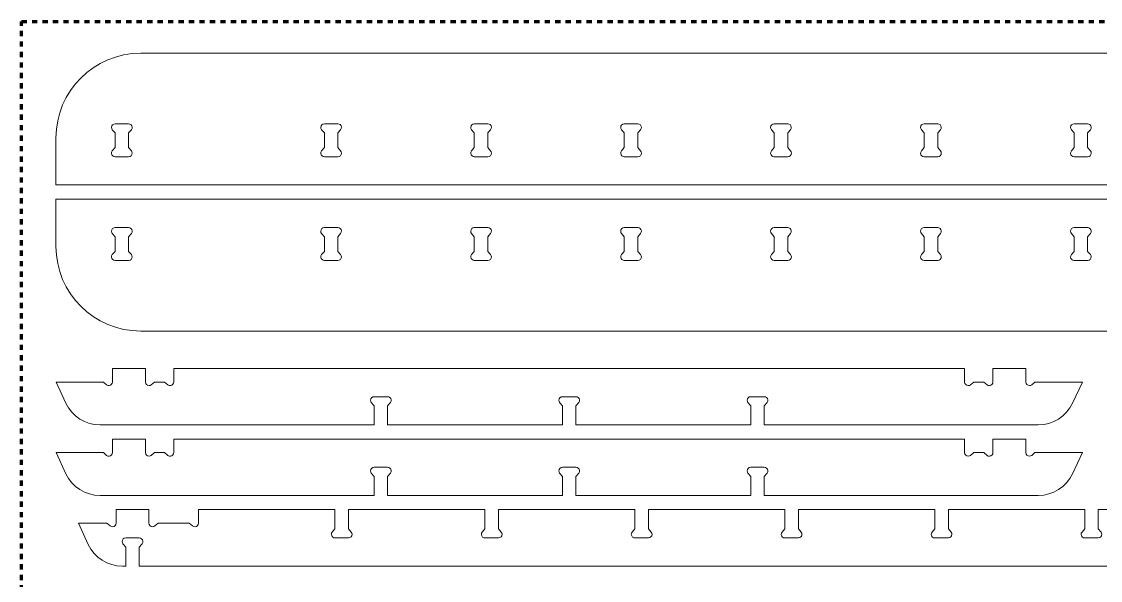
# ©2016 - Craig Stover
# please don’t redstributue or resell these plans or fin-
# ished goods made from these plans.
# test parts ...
# Model space of a CAD drawing. Header units: inches. Extents: x 0 to 96, y -60 to 51.
# Drawn here: x 0 to 57.3, y -29.7 to 0 of the extents above; entities that cross this region are included whole.
import ezdxf

# ---------------------------------------------------------------- set-up
doc = ezdxf.new("R2010")
doc.units = ezdxf.units.IN
doc.header["$MEASUREMENT"] = 0
doc.linetypes.add('AI-Linetype-1', pattern=[0.555556, 0.277778, -0.277778])
doc.layers.add('formatting', color=7, linetype='Continuous')
doc.layers.add('full-72', color=7, linetype='Continuous')

# ---------------------------------------------------------------- blocks, each defined once
blk = doc.blocks.new('block 4')
at = {"layer": 'full-72', "color": 7, "lineweight": 15, "true_color": 0xffffff}
blk.add_open_spline([(51.578, -18.428), (51.578, -18.428), (53.328, -18.428), (53.328, -18.428), (53.328, -18.428), (53.328, -19.148), (53.328, -19.148), (53.328, -19.253), (53.413, -19.338), (53.518, -19.338), (53.562, -19.338), (53.606, -19.322), (53.64, -19.293), (53.64, -19.293), (53.813, -19.148), (53.813, -19.148), (53.813, -19.148), (56.328, -19.148), (56.328, -19.148), (56.328, -19.148), (55.803, -20.273), (55.803, -20.273), (55.475, -20.978), (54.768, -21.428), (53.99, -21.428), (53.99, -21.428), (39.438, -21.428), (39.438, -21.428), (39.438, -21.428), (39.438, -20.414), (39.438, -20.414), (39.438, -20.414), (39.583, -20.24), (39.583, -20.24), (39.651, -20.16), (39.64, -20.04), (39.56, -19.972), (39.526, -19.944), (39.482, -19.928), (39.438, -19.928), (39.438, -19.928), (38.718, -19.928), (38.718, -19.928), (38.613, -19.928), (38.528, -20.013), (38.528, -20.118), (38.528, -20.163), (38.543, -20.206), (38.572, -20.24), (38.572, -20.24), (38.718, -20.414), (38.718, -20.414), (38.718, -20.414), (38.718, -21.428), (38.718, -21.428), (38.718, -21.428), (29.438, -21.428), (29.438, -21.428), (29.438, -21.428), (29.438, -20.414), (29.438, -20.414), (29.438, -20.414), (29.583, -20.24), (29.583, -20.24), (29.651, -20.16), (29.64, -20.04), (29.56, -19.972), (29.526, -19.944), (29.482, -19.928), (29.438, -19.928), (29.438, -19.928), (28.718, -19.928), (28.718, -19.928), (28.613, -19.928), (28.528, -20.013), (28.528, -20.118), (28.528, -20.163), (28.543, -20.206), (28.572, -20.24), (28.572, -20.24), (28.718, -20.414), (28.718, -20.414), (28.718, -20.414), (28.718, -21.428), (28.718, -21.428), (28.718, -21.428), (19.438, -21.428), (19.438, -21.428), (19.438, -21.428), (19.438, -20.414), (19.438, -20.414), (19.438, -20.414), (19.583, -20.24), (19.583, -20.24), (19.651, -20.16), (19.64, -20.04), (19.56, -19.972), (19.526, -19.944), (19.482, -19.928), (19.438, -19.928), (19.438, -19.928), (18.718, -19.928), (18.718, -19.928), (18.613, -19.928), (18.528, -20.013), (18.528, -20.118), (18.528, -20.163), (18.543, -20.206), (18.572, -20.24), (18.572, -20.24), (18.718, -20.414), (18.718, -20.414), (18.718, -20.414), (18.718, -21.428), (18.718, -21.428), (18.718, -21.428), (4.165, -21.428), (4.165, -21.428), (3.388, -21.428), (2.681, -20.978), (2.352, -20.273), (2.352, -20.273), (1.828, -19.148), (1.828, -19.148), (1.828, -19.148), (4.342, -19.148), (4.342, -19.148), (4.342, -19.148), (4.516, -19.293), (4.516, -19.293), (4.596, -19.361), (4.716, -19.35), (4.783, -19.27), (4.812, -19.236), (4.828, -19.193), (4.828, -19.148), (4.828, -19.148), (4.828, -18.428), (4.828, -18.428), (4.828, -18.428), (6.578, -18.428), (6.578, -18.428), (6.578, -18.428), (6.578, -19.148), (6.578, -19.148), (6.578, -19.253), (6.663, -19.338), (6.768, -19.338), (6.812, -19.338), (6.856, -19.322), (6.89, -19.293), (6.89, -19.293), (7.063, -19.148), (7.063, -19.148), (7.063, -19.148), (7.592, -19.148), (7.592, -19.148), (7.592, -19.148), (7.766, -19.293), (7.766, -19.293), (7.846, -19.361), (7.966, -19.35), (8.033, -19.27), (8.062, -19.236), (8.078, -19.193), (8.078, -19.148), (8.078, -19.148), (8.078, -18.428), (8.078, -18.428), (8.078, -18.428), (50.078, -18.428), (50.078, -18.428), (50.078, -18.428), (50.078, -19.148), (50.078, -19.148), (50.078, -19.253), (50.163, -19.338), (50.268, -19.338), (50.312, -19.338), (50.356, -19.322), (50.39, -19.293), (50.39, -19.293), (50.563, -19.148), (50.563, -19.148), (50.563, -19.148), (51.092, -19.148), (51.092, -19.148), (51.092, -19.148), (51.266, -19.293), (51.266, -19.293), (51.346, -19.361), (51.466, -19.35), (51.533, -19.27), (51.562, -19.236), (51.578, -19.193), (51.578, -19.148), (51.578, -19.148), (51.578, -18.428), (51.578, -18.428)], degree=3, knots=[0, 0, 0, 0, 1, 1, 1, 2, 2, 2, 3, 3, 3, 4, 4, 4, 5, 5, 5, 6, 6, 6, 7, 7, 7, 8, 8, 8, 9, 9, 9, 10, 10, 10, 11, 11, 11, 12, 12, 12, 13, 13, 13, 14, 14, 14, 15, 15, 15, 16, 16, 16, 17, 17, 17, 18, 18, 18, 19, 19, 19, 20, 20, 20, 21, 21, 21, 22, 22, 22, 23, 23, 23, 24, 24, 24, 25, 25, 25, 26, 26, 26, 27, 27, 27, 28, 28, 28, 29, 29, 29, 30, 30, 30, 31, 31, 31, 32, 32, 32, 33, 33, 33, 34, 34, 34, 35, 35, 35, 36, 36, 36, 37, 37, 37, 38, 38, 38, 39, 39, 39, 40, 40, 40, 41, 41, 41, 42, 42, 42, 43, 43, 43, 44, 44, 44, 45, 45, 45, 46, 46, 46, 47, 47, 47, 48, 48, 48, 49, 49, 49, 50, 50, 50, 51, 51, 51, 52, 52, 52, 53, 53, 53, 54, 54, 54, 55, 55, 55, 56, 56, 56, 57, 57, 57, 58, 58, 58, 59, 59, 59, 60, 60, 60, 61, 61, 61, 62, 62, 62, 63, 63, 63, 64, 64, 64, 65, 65, 65, 66, 66, 66, 66], dxfattribs=at)
blk = doc.blocks.new('block 5')
at = {"layer": 'full-72', "color": 7, "lineweight": 15, "true_color": 0xffffff}
blk.add_open_spline([(51.578, -22.179), (51.578, -22.179), (53.328, -22.179), (53.328, -22.179), (53.328, -22.179), (53.328, -22.899), (53.328, -22.899), (53.328, -23.004), (53.413, -23.089), (53.518, -23.089), (53.562, -23.089), (53.606, -23.073), (53.64, -23.044), (53.64, -23.044), (53.813, -22.899), (53.813, -22.899), (53.813, -22.899), (56.328, -22.899), (56.328, -22.899), (56.328, -22.899), (55.803, -24.024), (55.803, -24.024), (55.475, -24.729), (54.768, -25.179), (53.99, -25.179), (53.99, -25.179), (39.438, -25.179), (39.438, -25.179), (39.438, -25.179), (39.438, -24.165), (39.438, -24.165), (39.438, -24.165), (39.583, -23.991), (39.583, -23.991), (39.651, -23.911), (39.64, -23.791), (39.56, -23.723), (39.526, -23.695), (39.482, -23.679), (39.438, -23.679), (39.438, -23.679), (38.718, -23.679), (38.718, -23.679), (38.613, -23.679), (38.528, -23.764), (38.528, -23.869), (38.528, -23.914), (38.543, -23.957), (38.572, -23.991), (38.572, -23.991), (38.718, -24.165), (38.718, -24.165), (38.718, -24.165), (38.718, -25.179), (38.718, -25.179), (38.718, -25.179), (29.438, -25.179), (29.438, -25.179), (29.438, -25.179), (29.438, -24.165), (29.438, -24.165), (29.438, -24.165), (29.583, -23.991), (29.583, -23.991), (29.651, -23.911), (29.64, -23.791), (29.56, -23.723), (29.526, -23.695), (29.482, -23.679), (29.438, -23.679), (29.438, -23.679), (28.718, -23.679), (28.718, -23.679), (28.613, -23.679), (28.528, -23.764), (28.528, -23.869), (28.528, -23.914), (28.543, -23.957), (28.572, -23.991), (28.572, -23.991), (28.718, -24.165), (28.718, -24.165), (28.718, -24.165), (28.718, -25.179), (28.718, -25.179), (28.718, -25.179), (19.438, -25.179), (19.438, -25.179), (19.438, -25.179), (19.438, -24.165), (19.438, -24.165), (19.438, -24.165), (19.583, -23.991), (19.583, -23.991), (19.651, -23.911), (19.64, -23.791), (19.56, -23.723), (19.526, -23.695), (19.482, -23.679), (19.438, -23.679), (19.438, -23.679), (18.718, -23.679), (18.718, -23.679), (18.613, -23.679), (18.528, -23.764), (18.528, -23.869), (18.528, -23.914), (18.543, -23.957), (18.572, -23.991), (18.572, -23.991), (18.718, -24.165), (18.718, -24.165), (18.718, -24.165), (18.718, -25.179), (18.718, -25.179), (18.718, -25.179), (4.165, -25.179), (4.165, -25.179), (3.388, -25.179), (2.681, -24.729), (2.352, -24.024), (2.352, -24.024), (1.828, -22.899), (1.828, -22.899), (1.828, -22.899), (4.342, -22.899), (4.342, -22.899), (4.342, -22.899), (4.516, -23.044), (4.516, -23.044), (4.596, -23.112), (4.716, -23.101), (4.783, -23.021), (4.812, -22.987), (4.828, -22.944), (4.828, -22.899), (4.828, -22.899), (4.828, -22.179), (4.828, -22.179), (4.828, -22.179), (6.578, -22.179), (6.578, -22.179), (6.578, -22.179), (6.578, -22.899), (6.578, -22.899), (6.578, -23.004), (6.663, -23.089), (6.768, -23.089), (6.812, -23.089), (6.856, -23.073), (6.89, -23.044), (6.89, -23.044), (7.063, -22.899), (7.063, -22.899), (7.063, -22.899), (7.592, -22.899), (7.592, -22.899), (7.592, -22.899), (7.766, -23.044), (7.766, -23.044), (7.846, -23.112), (7.966, -23.101), (8.033, -23.021), (8.062, -22.987), (8.078, -22.944), (8.078, -22.899), (8.078, -22.899), (8.078, -22.179), (8.078, -22.179), (8.078, -22.179), (50.078, -22.179), (50.078, -22.179), (50.078, -22.179), (50.078, -22.899), (50.078, -22.899), (50.078, -23.004), (50.163, -23.089), (50.268, -23.089), (50.312, -23.089), (50.356, -23.073), (50.39, -23.044), (50.39, -23.044), (50.563, -22.899), (50.563, -22.899), (50.563, -22.899), (51.092, -22.899), (51.092, -22.899), (51.092, -22.899), (51.266, -23.044), (51.266, -23.044), (51.346, -23.112), (51.466, -23.101), (51.533, -23.021), (51.562, -22.987), (51.578, -22.944), (51.578, -22.899), (51.578, -22.899), (51.578, -22.179), (51.578, -22.179)], degree=3, knots=[0, 0, 0, 0, 1, 1, 1, 2, 2, 2, 3, 3, 3, 4, 4, 4, 5, 5, 5, 6, 6, 6, 7, 7, 7, 8, 8, 8, 9, 9, 9, 10, 10, 10, 11, 11, 11, 12, 12, 12, 13, 13, 13, 14, 14, 14, 15, 15, 15, 16, 16, 16, 17, 17, 17, 18, 18, 18, 19, 19, 19, 20, 20, 20, 21, 21, 21, 22, 22, 22, 23, 23, 23, 24, 24, 24, 25, 25, 25, 26, 26, 26, 27, 27, 27, 28, 28, 28, 29, 29, 29, 30, 30, 30, 31, 31, 31, 32, 32, 32, 33, 33, 33, 34, 34, 34, 35, 35, 35, 36, 36, 36, 37, 37, 37, 38, 38, 38, 39, 39, 39, 40, 40, 40, 41, 41, 41, 42, 42, 42, 43, 43, 43, 44, 44, 44, 45, 45, 45, 46, 46, 46, 47, 47, 47, 48, 48, 48, 49, 49, 49, 50, 50, 50, 51, 51, 51, 52, 52, 52, 53, 53, 53, 54, 54, 54, 55, 55, 55, 56, 56, 56, 57, 57, 57, 58, 58, 58, 59, 59, 59, 60, 60, 60, 61, 61, 61, 62, 62, 62, 63, 63, 63, 64, 64, 64, 65, 65, 65, 66, 66, 66, 66], dxfattribs=at)
blk = doc.blocks.new('block 11')
at = {"layer": 'full-72', "color": 7, "lineweight": 15, "true_color": 0xffffff}
blk.add_open_spline([(9.078, -26.795), (9.158, -26.863), (9.278, -26.852), (9.346, -26.772), (9.374, -26.738), (9.39, -26.695), (9.39, -26.65), (9.39, -26.65), (9.39, -25.93), (9.39, -25.93), (9.39, -25.93), (16.643, -25.93), (16.643, -25.93), (16.643, -25.93), (16.643, -26.944), (16.643, -26.944), (16.643, -26.944), (16.497, -27.118), (16.497, -27.118), (16.43, -27.198), (16.44, -27.318), (16.521, -27.385), (16.555, -27.414), (16.598, -27.43), (16.643, -27.43), (16.643, -27.43), (17.363, -27.43), (17.363, -27.43), (17.468, -27.43), (17.553, -27.345), (17.553, -27.24), (17.553, -27.195), (17.537, -27.152), (17.508, -27.118), (17.508, -27.118), (17.363, -26.944), (17.363, -26.944), (17.363, -26.944), (17.363, -25.93), (17.363, -25.93), (17.363, -25.93), (24.605, -25.93), (24.605, -25.93), (24.605, -25.93), (24.605, -26.944), (24.605, -26.944), (24.605, -26.944), (24.46, -27.118), (24.46, -27.118), (24.392, -27.198), (24.403, -27.318), (24.483, -27.385), (24.517, -27.414), (24.561, -27.43), (24.605, -27.43), (24.605, -27.43), (25.325, -27.43), (25.325, -27.43), (25.43, -27.43), (25.515, -27.345), (25.515, -27.24), (25.515, -27.195), (25.499, -27.152), (25.471, -27.118), (25.471, -27.118), (25.325, -26.944), (25.325, -26.944), (25.325, -26.944), (25.325, -25.93), (25.325, -25.93), (25.325, -25.93), (32.568, -25.93), (32.568, -25.93), (32.568, -25.93), (32.568, -26.944), (32.568, -26.944), (32.568, -26.944), (32.422, -27.118), (32.422, -27.118), (32.355, -27.198), (32.365, -27.318), (32.446, -27.385), (32.48, -27.414), (32.523, -27.43), (32.568, -27.43), (32.568, -27.43), (33.288, -27.43), (33.288, -27.43), (33.393, -27.43), (33.478, -27.345), (33.478, -27.24), (33.478, -27.195), (33.462, -27.152), (33.433, -27.118), (33.433, -27.118), (33.288, -26.944), (33.288, -26.944), (33.288, -26.944), (33.288, -25.93), (33.288, -25.93), (33.288, -25.93), (40.53, -25.93), (40.53, -25.93), (40.53, -25.93), (40.53, -26.944), (40.53, -26.944), (40.53, -26.944), (40.385, -27.118), (40.385, -27.118), (40.317, -27.198), (40.328, -27.318), (40.408, -27.385), (40.442, -27.414), (40.486, -27.43), (40.53, -27.43), (40.53, -27.43), (41.25, -27.43), (41.25, -27.43), (41.355, -27.43), (41.44, -27.345), (41.44, -27.24), (41.44, -27.195), (41.424, -27.152), (41.396, -27.118), (41.396, -27.118), (41.25, -26.944), (41.25, -26.944), (41.25, -26.944), (41.25, -25.93), (41.25, -25.93), (41.25, -25.93), (48.493, -25.93), (48.493, -25.93), (48.493, -25.93), (48.493, -26.944), (48.493, -26.944), (48.493, -26.944), (48.347, -27.118), (48.347, -27.118), (48.28, -27.198), (48.29, -27.318), (48.371, -27.385), (48.405, -27.414), (48.448, -27.43), (48.493, -27.43), (48.493, -27.43), (49.213, -27.43), (49.213, -27.43), (49.318, -27.43), (49.403, -27.345), (49.403, -27.24), (49.403, -27.195), (49.387, -27.152), (49.358, -27.118), (49.358, -27.118), (49.213, -26.944), (49.213, -26.944), (49.213, -26.944), (49.213, -25.93), (49.213, -25.93), (49.213, -25.93), (56.455, -25.93), (56.455, -25.93), (56.455, -25.93), (56.455, -26.944), (56.455, -26.944), (56.455, -26.944), (56.31, -27.118), (56.31, -27.118), (56.242, -27.198), (56.253, -27.318), (56.333, -27.385), (56.367, -27.414), (56.411, -27.43), (56.455, -27.43), (56.455, -27.43), (57.175, -27.43), (57.175, -27.43), (57.28, -27.43), (57.365, -27.345), (57.365, -27.24), (57.365, -27.195), (57.349, -27.152), (57.321, -27.118), (57.321, -27.118), (57.175, -26.944), (57.175, -26.944), (57.175, -26.944), (57.175, -25.93), (57.175, -25.93), (57.175, -25.93), (64.418, -25.93), (64.418, -25.93), (64.418, -25.93), (64.418, -26.944), (64.418, -26.944), (64.418, -26.944), (64.272, -27.118), (64.272, -27.118), (64.205, -27.198), (64.215, -27.318), (64.296, -27.385), (64.33, -27.414), (64.373, -27.43), (64.418, -27.43), (64.418, -27.43), (65.138, -27.43), (65.138, -27.43), (65.243, -27.43), (65.328, -27.345), (65.328, -27.24), (65.328, -27.195), (65.312, -27.152), (65.283, -27.118), (65.283, -27.118), (65.138, -26.944), (65.138, -26.944), (65.138, -26.944), (65.138, -25.93), (65.138, -25.93), (65.138, -25.93), (72.39, -25.93), (72.39, -25.93), (72.39, -25.93), (72.39, -26.65), (72.39, -26.65), (72.39, -26.755), (72.475, -26.84), (72.58, -26.84), (72.625, -26.84), (72.668, -26.824), (72.702, -26.795), (72.702, -26.795), (72.876, -26.65), (72.876, -26.65), (72.876, -26.65), (74.53, -26.65), (74.53, -26.65), (74.53, -26.65), (74.703, -26.795), (74.703, -26.795), (74.783, -26.863), (74.903, -26.852), (74.971, -26.772), (74.999, -26.738), (75.015, -26.695), (75.015, -26.65), (75.015, -26.65), (75.015, -25.93), (75.015, -25.93), (75.015, -25.93), (76.765, -25.93), (76.765, -25.93), (76.765, -25.93), (76.765, -26.65), (76.765, -26.65), (76.765, -26.755), (76.85, -26.84), (76.955, -26.84), (77, -26.84), (77.043, -26.824), (77.077, -26.795), (77.077, -26.795), (77.251, -26.65), (77.251, -26.65), (77.251, -26.65), (78.765, -26.65), (78.765, -26.65), (78.765, -26.65), (78.24, -27.775), (78.24, -27.775), (77.912, -28.48), (77.205, -28.93), (76.428, -28.93), (76.428, -28.93), (76.25, -28.93), (76.25, -28.93), (76.25, -28.93), (76.25, -27.916), (76.25, -27.916), (76.25, -27.916), (76.396, -27.742), (76.396, -27.742), (76.463, -27.662), (76.453, -27.542), (76.372, -27.474), (76.338, -27.446), (76.295, -27.43), (76.25, -27.43), (76.25, -27.43), (75.53, -27.43), (75.53, -27.43), (75.425, -27.43), (75.34, -27.515), (75.34, -27.62), (75.34, -27.665), (75.356, -27.708), (75.385, -27.742), (75.385, -27.742), (75.53, -27.916), (75.53, -27.916), (75.53, -27.916), (75.53, -28.93), (75.53, -28.93), (75.53, -28.93), (6.25, -28.93), (6.25, -28.93), (6.25, -28.93), (6.25, -27.916), (6.25, -27.916), (6.25, -27.916), (6.396, -27.742), (6.396, -27.742), (6.463, -27.662), (6.453, -27.542), (6.372, -27.474), (6.338, -27.446), (6.295, -27.43), (6.25, -27.43), (6.25, -27.43), (5.53, -27.43), (5.53, -27.43), (5.425, -27.43), (5.34, -27.515), (5.34, -27.62), (5.34, -27.665), (5.356, -27.708), (5.385, -27.742), (5.385, -27.742), (5.53, -27.916), (5.53, -27.916), (5.53, -27.916), (5.53, -28.93), (5.53, -28.93), (5.53, -28.93), (5.353, -28.93), (5.353, -28.93), (4.575, -28.93), (3.868, -28.48), (3.54, -27.775), (3.54, -27.775), (3.015, -26.65), (3.015, -26.65), (3.015, -26.65), (4.53, -26.65), (4.53, -26.65), (4.53, -26.65), (4.703, -26.795), (4.703, -26.795), (4.783, -26.863), (4.903, -26.852), (4.971, -26.772), (4.999, -26.738), (5.015, -26.695), (5.015, -26.65), (5.015, -26.65), (5.015, -25.93), (5.015, -25.93), (5.015, -25.93), (6.765, -25.93), (6.765, -25.93), (6.765, -25.93), (6.765, -26.65), (6.765, -26.65), (6.765, -26.755), (6.85, -26.84), (6.955, -26.84), (7, -26.84), (7.043, -26.824), (7.077, -26.795), (7.077, -26.795), (7.251, -26.65), (7.251, -26.65), (7.251, -26.65), (8.905, -26.65), (8.905, -26.65), (8.905, -26.65), (9.078, -26.795), (9.078, -26.795)], degree=3, knots=[0, 0, 0, 0, 1, 1, 1, 2, 2, 2, 3, 3, 3, 4, 4, 4, 5, 5, 5, 6, 6, 6, 7, 7, 7, 8, 8, 8, 9, 9, 9, 10, 10, 10, 11, 11, 11, 12, 12, 12, 13, 13, 13, 14, 14, 14, 15, 15, 15, 16, 16, 16, 17, 17, 17, 18, 18, 18, 19, 19, 19, 20, 20, 20, 21, 21, 21, 22, 22, 22, 23, 23, 23, 24, 24, 24, 25, 25, 25, 26, 26, 26, 27, 27, 27, 28, 28, 28, 29, 29, 29, 30, 30, 30, 31, 31, 31, 32, 32, 32, 33, 33, 33, 34, 34, 34, 35, 35, 35, 36, 36, 36, 37, 37, 37, 38, 38, 38, 39, 39, 39, 40, 40, 40, 41, 41, 41, 42, 42, 42, 43, 43, 43, 44, 44, 44, 45, 45, 45, 46, 46, 46, 47, 47, 47, 48, 48, 48, 49, 49, 49, 50, 50, 50, 51, 51, 51, 52, 52, 52, 53, 53, 53, 54, 54, 54, 55, 55, 55, 56, 56, 56, 57, 57, 57, 58, 58, 58, 59, 59, 59, 60, 60, 60, 61, 61, 61, 62, 62, 62, 63, 63, 63, 64, 64, 64, 65, 65, 65, 66, 66, 66, 67, 67, 67, 68, 68, 68, 69, 69, 69, 70, 70, 70, 71, 71, 71, 72, 72, 72, 73, 73, 73, 74, 74, 74, 75, 75, 75, 76, 76, 76, 77, 77, 77, 78, 78, 78, 79, 79, 79, 80, 80, 80, 81, 81, 81, 82, 82, 82, 83, 83, 83, 84, 84, 84, 85, 85, 85, 86, 86, 86, 87, 87, 87, 88, 88, 88, 89, 89, 89, 90, 90, 90, 91, 91, 91, 92, 92, 92, 93, 93, 93, 94, 94, 94, 95, 95, 95, 96, 96, 96, 97, 97, 97, 98, 98, 98, 99, 99, 99, 100, 100, 100, 101, 101, 101, 102, 102, 102, 103, 103, 103, 104, 104, 104, 105, 105, 105, 106, 106, 106, 107, 107, 107, 108, 108, 108, 109, 109, 109, 110, 110, 110, 111, 111, 111, 112, 112, 112, 113, 113, 113, 114, 114, 114, 115, 115, 115, 116, 116, 116, 117, 117, 117, 118, 118, 118, 119, 119, 119, 120, 120, 120, 121, 121, 121, 122, 122, 122, 123, 123, 123, 124, 124, 124, 125, 125, 125, 126, 126, 126, 126], dxfattribs=at)
blk = doc.blocks.new('block 15')
at = {"layer": 'full-72', "color": 7, "lineweight": 15, "true_color": 0xffffff}
blk.add_open_spline([(1.825, -9.443), (1.825, -9.443), (78.825, -9.443), (78.825, -9.443), (78.825, -9.443), (78.825, -11.943), (78.825, -11.943), (78.825, -14.428), (76.81, -16.443), (74.325, -16.443), (74.325, -16.443), (6.325, -16.443), (6.325, -16.443), (3.84, -16.443), (1.825, -14.428), (1.825, -11.943), (1.825, -11.943), (1.825, -9.443), (1.825, -9.443)], degree=3, knots=[0, 0, 0, 0, 1, 1, 1, 2, 2, 2, 3, 3, 3, 4, 4, 4, 5, 5, 5, 6, 6, 6, 6], dxfattribs=at)
blk = doc.blocks.new('block 17')
at = {"layer": 'full-72', "color": 7, "lineweight": 15, "true_color": 0xffffff}
blk.add_open_spline([(40.685, -11.428), (40.685, -11.428), (40.831, -11.255), (40.831, -11.255), (40.898, -11.174), (40.888, -11.055), (40.807, -10.987), (40.773, -10.958), (40.73, -10.943), (40.685, -10.943), (40.685, -10.943), (39.965, -10.943), (39.965, -10.943), (39.86, -10.943), (39.775, -11.028), (39.775, -11.133), (39.775, -11.177), (39.791, -11.221), (39.819, -11.255), (39.819, -11.255), (39.965, -11.428), (39.965, -11.428), (39.965, -11.428), (39.965, -12.207), (39.965, -12.207), (39.965, -12.207), (39.819, -12.381), (39.819, -12.381), (39.752, -12.461), (39.763, -12.581), (39.843, -12.648), (39.877, -12.677), (39.92, -12.693), (39.965, -12.693), (39.965, -12.693), (40.685, -12.693), (40.685, -12.693), (40.79, -12.693), (40.875, -12.608), (40.875, -12.503), (40.875, -12.458), (40.859, -12.415), (40.831, -12.381), (40.831, -12.381), (40.685, -12.207), (40.685, -12.207), (40.685, -12.207), (40.685, -11.428), (40.685, -11.428)], degree=3, knots=[0, 0, 0, 0, 1, 1, 1, 2, 2, 2, 3, 3, 3, 4, 4, 4, 5, 5, 5, 6, 6, 6, 7, 7, 7, 8, 8, 8, 9, 9, 9, 10, 10, 10, 11, 11, 11, 12, 12, 12, 13, 13, 13, 14, 14, 14, 15, 15, 15, 16, 16, 16, 16], dxfattribs=at)
blk = doc.blocks.new('block 18')
at = {"layer": 'full-72', "color": 7, "lineweight": 15, "true_color": 0xffffff}
blk.add_open_spline([(4.819, -11.255), (4.819, -11.255), (4.965, -11.428), (4.965, -11.428), (4.965, -11.428), (4.965, -12.207), (4.965, -12.207), (4.965, -12.207), (4.819, -12.381), (4.819, -12.381), (4.752, -12.461), (4.763, -12.581), (4.843, -12.648), (4.877, -12.677), (4.92, -12.693), (4.965, -12.693), (4.965, -12.693), (5.685, -12.693), (5.685, -12.693), (5.79, -12.693), (5.875, -12.608), (5.875, -12.503), (5.875, -12.458), (5.859, -12.415), (5.831, -12.381), (5.831, -12.381), (5.685, -12.207), (5.685, -12.207), (5.685, -12.207), (5.685, -11.428), (5.685, -11.428), (5.685, -11.428), (5.831, -11.255), (5.831, -11.255), (5.898, -11.174), (5.888, -11.055), (5.807, -10.987), (5.773, -10.958), (5.73, -10.943), (5.685, -10.943), (5.685, -10.943), (4.965, -10.943), (4.965, -10.943), (4.86, -10.943), (4.775, -11.028), (4.775, -11.133), (4.775, -11.177), (4.791, -11.221), (4.819, -11.255)], degree=3, knots=[0, 0, 0, 0, 1, 1, 1, 2, 2, 2, 3, 3, 3, 4, 4, 4, 5, 5, 5, 6, 6, 6, 7, 7, 7, 8, 8, 8, 9, 9, 9, 10, 10, 10, 11, 11, 11, 12, 12, 12, 13, 13, 13, 14, 14, 14, 15, 15, 15, 16, 16, 16, 16], dxfattribs=at)
blk = doc.blocks.new('block 19')
at = {"layer": 'full-72', "color": 7, "lineweight": 15, "true_color": 0xffffff}
blk.add_open_spline([(15.932, -11.255), (15.932, -11.255), (16.078, -11.428), (16.078, -11.428), (16.078, -11.428), (16.078, -12.207), (16.078, -12.207), (16.078, -12.207), (15.932, -12.381), (15.932, -12.381), (15.865, -12.461), (15.875, -12.581), (15.955, -12.648), (15.99, -12.677), (16.033, -12.693), (16.078, -12.693), (16.078, -12.693), (16.798, -12.693), (16.798, -12.693), (16.902, -12.693), (16.988, -12.608), (16.988, -12.503), (16.988, -12.458), (16.972, -12.415), (16.943, -12.381), (16.943, -12.381), (16.798, -12.207), (16.798, -12.207), (16.798, -12.207), (16.798, -11.428), (16.798, -11.428), (16.798, -11.428), (16.943, -11.255), (16.943, -11.255), (17.011, -11.174), (17, -11.055), (16.92, -10.987), (16.885, -10.958), (16.842, -10.943), (16.798, -10.943), (16.798, -10.943), (16.078, -10.943), (16.078, -10.943), (15.973, -10.943), (15.888, -11.028), (15.888, -11.133), (15.888, -11.177), (15.903, -11.221), (15.932, -11.255)], degree=3, knots=[0, 0, 0, 0, 1, 1, 1, 2, 2, 2, 3, 3, 3, 4, 4, 4, 5, 5, 5, 6, 6, 6, 7, 7, 7, 8, 8, 8, 9, 9, 9, 10, 10, 10, 11, 11, 11, 12, 12, 12, 13, 13, 13, 14, 14, 14, 15, 15, 15, 16, 16, 16, 16], dxfattribs=at)
blk = doc.blocks.new('block 20')
at = {"layer": 'full-72', "color": 7, "lineweight": 15, "true_color": 0xffffff}
blk.add_open_spline([(23.894, -11.255), (23.894, -11.255), (24.04, -11.428), (24.04, -11.428), (24.04, -11.428), (24.04, -12.207), (24.04, -12.207), (24.04, -12.207), (23.894, -12.381), (23.894, -12.381), (23.827, -12.461), (23.837, -12.581), (23.918, -12.648), (23.952, -12.677), (23.995, -12.693), (24.04, -12.693), (24.04, -12.693), (24.76, -12.693), (24.76, -12.693), (24.865, -12.693), (24.95, -12.608), (24.95, -12.503), (24.95, -12.458), (24.934, -12.415), (24.906, -12.381), (24.906, -12.381), (24.76, -12.207), (24.76, -12.207), (24.76, -12.207), (24.76, -11.428), (24.76, -11.428), (24.76, -11.428), (24.906, -11.255), (24.906, -11.255), (24.973, -11.174), (24.963, -11.055), (24.882, -10.987), (24.848, -10.958), (24.805, -10.943), (24.76, -10.943), (24.76, -10.943), (24.04, -10.943), (24.04, -10.943), (23.935, -10.943), (23.85, -11.028), (23.85, -11.133), (23.85, -11.177), (23.866, -11.221), (23.894, -11.255)], degree=3, knots=[0, 0, 0, 0, 1, 1, 1, 2, 2, 2, 3, 3, 3, 4, 4, 4, 5, 5, 5, 6, 6, 6, 7, 7, 7, 8, 8, 8, 9, 9, 9, 10, 10, 10, 11, 11, 11, 12, 12, 12, 13, 13, 13, 14, 14, 14, 15, 15, 15, 16, 16, 16, 16], dxfattribs=at)
blk = doc.blocks.new('block 21')
at = {"layer": 'full-72', "color": 7, "lineweight": 15, "true_color": 0xffffff}
blk.add_open_spline([(31.857, -11.255), (31.857, -11.255), (32.003, -11.428), (32.003, -11.428), (32.003, -11.428), (32.003, -12.207), (32.003, -12.207), (32.003, -12.207), (31.857, -12.381), (31.857, -12.381), (31.79, -12.461), (31.8, -12.581), (31.88, -12.648), (31.915, -12.677), (31.958, -12.693), (32.003, -12.693), (32.003, -12.693), (32.723, -12.693), (32.723, -12.693), (32.827, -12.693), (32.913, -12.608), (32.913, -12.503), (32.913, -12.458), (32.897, -12.415), (32.868, -12.381), (32.868, -12.381), (32.723, -12.207), (32.723, -12.207), (32.723, -12.207), (32.723, -11.428), (32.723, -11.428), (32.723, -11.428), (32.868, -11.255), (32.868, -11.255), (32.936, -11.174), (32.925, -11.055), (32.845, -10.987), (32.81, -10.958), (32.767, -10.943), (32.723, -10.943), (32.723, -10.943), (32.003, -10.943), (32.003, -10.943), (31.898, -10.943), (31.813, -11.028), (31.813, -11.133), (31.813, -11.177), (31.828, -11.221), (31.857, -11.255)], degree=3, knots=[0, 0, 0, 0, 1, 1, 1, 2, 2, 2, 3, 3, 3, 4, 4, 4, 5, 5, 5, 6, 6, 6, 7, 7, 7, 8, 8, 8, 9, 9, 9, 10, 10, 10, 11, 11, 11, 12, 12, 12, 13, 13, 13, 14, 14, 14, 15, 15, 15, 16, 16, 16, 16], dxfattribs=at)
blk = doc.blocks.new('block 35')
at = {"layer": 'full-72', "color": 7, "lineweight": 15, "true_color": 0xffffff}
blk.add_open_spline([(55.89, -12.207), (55.89, -12.207), (55.744, -12.381), (55.744, -12.381), (55.677, -12.461), (55.688, -12.581), (55.768, -12.648), (55.802, -12.677), (55.845, -12.693), (55.89, -12.693), (55.89, -12.693), (56.61, -12.693), (56.61, -12.693), (56.715, -12.693), (56.8, -12.608), (56.8, -12.503), (56.8, -12.458), (56.784, -12.415), (56.756, -12.381), (56.756, -12.381), (56.61, -12.207), (56.61, -12.207), (56.61, -12.207), (56.61, -11.428), (56.61, -11.428), (56.61, -11.428), (56.756, -11.255), (56.756, -11.255), (56.823, -11.174), (56.813, -11.055), (56.732, -10.987), (56.698, -10.958), (56.655, -10.943), (56.61, -10.943), (56.61, -10.943), (55.89, -10.943), (55.89, -10.943), (55.785, -10.943), (55.7, -11.028), (55.7, -11.133), (55.7, -11.177), (55.716, -11.221), (55.744, -11.255), (55.744, -11.255), (55.89, -11.428), (55.89, -11.428), (55.89, -11.428), (55.89, -12.207), (55.89, -12.207)], degree=3, knots=[0, 0, 0, 0, 1, 1, 1, 2, 2, 2, 3, 3, 3, 4, 4, 4, 5, 5, 5, 6, 6, 6, 7, 7, 7, 8, 8, 8, 9, 9, 9, 10, 10, 10, 11, 11, 11, 12, 12, 12, 13, 13, 13, 14, 14, 14, 15, 15, 15, 16, 16, 16, 16], dxfattribs=at)
blk = doc.blocks.new('block 36')
at = {"layer": 'full-72', "color": 7, "lineweight": 15, "true_color": 0xffffff}
blk.add_open_spline([(47.928, -12.207), (47.928, -12.207), (47.782, -12.381), (47.782, -12.381), (47.715, -12.461), (47.725, -12.581), (47.805, -12.648), (47.84, -12.677), (47.883, -12.693), (47.928, -12.693), (47.928, -12.693), (48.648, -12.693), (48.648, -12.693), (48.752, -12.693), (48.838, -12.608), (48.838, -12.503), (48.838, -12.458), (48.822, -12.415), (48.793, -12.381), (48.793, -12.381), (48.648, -12.207), (48.648, -12.207), (48.648, -12.207), (48.648, -11.428), (48.648, -11.428), (48.648, -11.428), (48.793, -11.255), (48.793, -11.255), (48.861, -11.174), (48.85, -11.055), (48.77, -10.987), (48.735, -10.958), (48.692, -10.943), (48.648, -10.943), (48.648, -10.943), (47.928, -10.943), (47.928, -10.943), (47.823, -10.943), (47.738, -11.028), (47.738, -11.133), (47.738, -11.177), (47.753, -11.221), (47.782, -11.255), (47.782, -11.255), (47.928, -11.428), (47.928, -11.428), (47.928, -11.428), (47.928, -12.207), (47.928, -12.207)], degree=3, knots=[0, 0, 0, 0, 1, 1, 1, 2, 2, 2, 3, 3, 3, 4, 4, 4, 5, 5, 5, 6, 6, 6, 7, 7, 7, 8, 8, 8, 9, 9, 9, 10, 10, 10, 11, 11, 11, 12, 12, 12, 13, 13, 13, 14, 14, 14, 15, 15, 15, 16, 16, 16, 16], dxfattribs=at)
blk = doc.blocks.new('block 16')
at = {"layer": 'full-72'}
for name in ['block 18', 'block 19', 'block 20', 'block 21', 'block 17', 'block 36', 'block 35']:
    blk.add_blockref(name, (0, 0), dxfattribs=at)
blk = doc.blocks.new('block 14')
at = {"layer": 'full-72'}
for name in ['block 15', 'block 16']:
    blk.add_blockref(name, (0, 0), dxfattribs=at)
blk = doc.blocks.new('block 38')
at = {"layer": 'full-72', "color": 7, "lineweight": 15, "true_color": 0xffffff}
blk.add_open_spline([(78.825, -8.681), (78.825, -8.681), (1.825, -8.681), (1.825, -8.681), (1.825, -8.681), (1.825, -6.181), (1.825, -6.181), (1.825, -3.695), (3.84, -1.681), (6.325, -1.681), (6.325, -1.681), (74.325, -1.681), (74.325, -1.681), (76.81, -1.681), (78.825, -3.695), (78.825, -6.181), (78.825, -6.181), (78.825, -8.681), (78.825, -8.681)], degree=3, knots=[0, 0, 0, 0, 1, 1, 1, 2, 2, 2, 3, 3, 3, 4, 4, 4, 5, 5, 5, 6, 6, 6, 6], dxfattribs=at)
blk = doc.blocks.new('block 40')
at = {"layer": 'full-72', "color": 7, "lineweight": 15, "true_color": 0xffffff}
blk.add_open_spline([(39.965, -6.695), (39.965, -6.695), (39.819, -6.868), (39.819, -6.868), (39.752, -6.949), (39.763, -7.069), (39.843, -7.136), (39.877, -7.165), (39.92, -7.181), (39.965, -7.181), (39.965, -7.181), (40.685, -7.181), (40.685, -7.181), (40.79, -7.181), (40.875, -7.095), (40.875, -6.991), (40.875, -6.946), (40.859, -6.903), (40.831, -6.868), (40.831, -6.868), (40.685, -6.695), (40.685, -6.695), (40.685, -6.695), (40.685, -5.916), (40.685, -5.916), (40.685, -5.916), (40.831, -5.743), (40.831, -5.743), (40.898, -5.662), (40.888, -5.542), (40.807, -5.475), (40.773, -5.446), (40.73, -5.431), (40.685, -5.431), (40.685, -5.431), (39.965, -5.431), (39.965, -5.431), (39.86, -5.431), (39.775, -5.516), (39.775, -5.621), (39.775, -5.665), (39.791, -5.708), (39.819, -5.743), (39.819, -5.743), (39.965, -5.916), (39.965, -5.916), (39.965, -5.916), (39.965, -6.695), (39.965, -6.695)], degree=3, knots=[0, 0, 0, 0, 1, 1, 1, 2, 2, 2, 3, 3, 3, 4, 4, 4, 5, 5, 5, 6, 6, 6, 7, 7, 7, 8, 8, 8, 9, 9, 9, 10, 10, 10, 11, 11, 11, 12, 12, 12, 13, 13, 13, 14, 14, 14, 15, 15, 15, 16, 16, 16, 16], dxfattribs=at)
blk = doc.blocks.new('block 43')
at = {"layer": 'full-72', "color": 7, "lineweight": 15, "true_color": 0xffffff}
blk.add_open_spline([(56.756, -6.868), (56.756, -6.868), (56.61, -6.695), (56.61, -6.695), (56.61, -6.695), (56.61, -5.916), (56.61, -5.916), (56.61, -5.916), (56.756, -5.743), (56.756, -5.743), (56.823, -5.662), (56.813, -5.542), (56.732, -5.475), (56.698, -5.446), (56.655, -5.431), (56.61, -5.431), (56.61, -5.431), (55.89, -5.431), (55.89, -5.431), (55.785, -5.431), (55.7, -5.516), (55.7, -5.621), (55.7, -5.665), (55.716, -5.708), (55.744, -5.743), (55.744, -5.743), (55.89, -5.916), (55.89, -5.916), (55.89, -5.916), (55.89, -6.695), (55.89, -6.695), (55.89, -6.695), (55.744, -6.868), (55.744, -6.868), (55.677, -6.949), (55.688, -7.069), (55.768, -7.136), (55.802, -7.165), (55.845, -7.181), (55.89, -7.181), (55.89, -7.181), (56.61, -7.181), (56.61, -7.181), (56.715, -7.181), (56.8, -7.095), (56.8, -6.991), (56.8, -6.946), (56.784, -6.903), (56.756, -6.868)], degree=3, knots=[0, 0, 0, 0, 1, 1, 1, 2, 2, 2, 3, 3, 3, 4, 4, 4, 5, 5, 5, 6, 6, 6, 7, 7, 7, 8, 8, 8, 9, 9, 9, 10, 10, 10, 11, 11, 11, 12, 12, 12, 13, 13, 13, 14, 14, 14, 15, 15, 15, 16, 16, 16, 16], dxfattribs=at)
blk = doc.blocks.new('block 44')
at = {"layer": 'full-72', "color": 7, "lineweight": 15, "true_color": 0xffffff}
blk.add_open_spline([(48.793, -6.868), (48.793, -6.868), (48.648, -6.695), (48.648, -6.695), (48.648, -6.695), (48.648, -5.916), (48.648, -5.916), (48.648, -5.916), (48.793, -5.743), (48.793, -5.743), (48.861, -5.662), (48.85, -5.542), (48.77, -5.475), (48.735, -5.446), (48.692, -5.431), (48.648, -5.431), (48.648, -5.431), (47.928, -5.431), (47.928, -5.431), (47.823, -5.431), (47.738, -5.516), (47.738, -5.621), (47.738, -5.665), (47.753, -5.708), (47.782, -5.743), (47.782, -5.743), (47.928, -5.916), (47.928, -5.916), (47.928, -5.916), (47.928, -6.695), (47.928, -6.695), (47.928, -6.695), (47.782, -6.868), (47.782, -6.868), (47.715, -6.949), (47.725, -7.069), (47.805, -7.136), (47.84, -7.165), (47.883, -7.181), (47.928, -7.181), (47.928, -7.181), (48.648, -7.181), (48.648, -7.181), (48.752, -7.181), (48.838, -7.095), (48.838, -6.991), (48.838, -6.946), (48.822, -6.903), (48.793, -6.868)], degree=3, knots=[0, 0, 0, 0, 1, 1, 1, 2, 2, 2, 3, 3, 3, 4, 4, 4, 5, 5, 5, 6, 6, 6, 7, 7, 7, 8, 8, 8, 9, 9, 9, 10, 10, 10, 11, 11, 11, 12, 12, 12, 13, 13, 13, 14, 14, 14, 15, 15, 15, 16, 16, 16, 16], dxfattribs=at)
blk = doc.blocks.new('block 45')
at = {"layer": 'full-72', "color": 7, "lineweight": 15, "true_color": 0xffffff}
blk.add_open_spline([(5.685, -7.181), (5.79, -7.181), (5.875, -7.095), (5.875, -6.991), (5.875, -6.946), (5.859, -6.903), (5.831, -6.868)], degree=3, knots=[0, 0, 0, 0, 1, 1, 1, 2, 2, 2, 2], dxfattribs=at)
blk = doc.blocks.new('block 46')
at = {"layer": 'full-72', "color": 7, "lineweight": 15, "true_color": 0xffffff}
blk.add_lwpolyline([(5.685, -7.181), (4.965, -7.181)], dxfattribs=at)
blk = doc.blocks.new('block 47')
at = {"layer": 'full-72', "color": 7, "lineweight": 15, "true_color": 0xffffff}
blk.add_open_spline([(4.819, -6.868), (4.752, -6.949), (4.763, -7.069), (4.843, -7.136), (4.877, -7.165), (4.92, -7.181), (4.965, -7.181)], degree=3, knots=[0, 0, 0, 0, 1, 1, 1, 2, 2, 2, 2], dxfattribs=at)
blk = doc.blocks.new('block 48')
at = {"layer": 'full-72', "color": 7, "lineweight": 15, "true_color": 0xffffff}
blk.add_lwpolyline([(4.819, -6.868), (4.965, -6.695)], dxfattribs=at)
blk = doc.blocks.new('block 49')
at = {"layer": 'full-72', "color": 7, "lineweight": 15, "true_color": 0xffffff}
blk.add_lwpolyline([(4.965, -6.695), (4.965, -5.916)], dxfattribs=at)
blk = doc.blocks.new('block 50')
at = {"layer": 'full-72', "color": 7, "lineweight": 15, "true_color": 0xffffff}
blk.add_lwpolyline([(4.965, -5.916), (4.819, -5.743)], dxfattribs=at)
blk = doc.blocks.new('block 51')
at = {"layer": 'full-72', "color": 7, "lineweight": 15, "true_color": 0xffffff}
blk.add_open_spline([(4.965, -5.431), (4.86, -5.431), (4.775, -5.516), (4.775, -5.621), (4.775, -5.665), (4.791, -5.708), (4.819, -5.743)], degree=3, knots=[0, 0, 0, 0, 1, 1, 1, 2, 2, 2, 2], dxfattribs=at)
blk = doc.blocks.new('block 52')
at = {"layer": 'full-72', "color": 7, "lineweight": 15, "true_color": 0xffffff}
blk.add_lwpolyline([(4.965, -5.431), (5.685, -5.431)], dxfattribs=at)
blk = doc.blocks.new('block 53')
at = {"layer": 'full-72', "color": 7, "lineweight": 15, "true_color": 0xffffff}
blk.add_open_spline([(5.831, -5.743), (5.898, -5.662), (5.888, -5.542), (5.807, -5.475), (5.773, -5.446), (5.73, -5.431), (5.685, -5.431)], degree=3, knots=[0, 0, 0, 0, 1, 1, 1, 2, 2, 2, 2], dxfattribs=at)
blk = doc.blocks.new('block 54')
at = {"layer": 'full-72', "color": 7, "lineweight": 15, "true_color": 0xffffff}
blk.add_lwpolyline([(5.831, -5.743), (5.685, -5.916)], dxfattribs=at)
blk = doc.blocks.new('block 55')
at = {"layer": 'full-72', "color": 7, "lineweight": 15, "true_color": 0xffffff}
blk.add_lwpolyline([(5.685, -5.916), (5.685, -6.695)], dxfattribs=at)
blk = doc.blocks.new('block 56')
at = {"layer": 'full-72', "color": 7, "lineweight": 15, "true_color": 0xffffff}
blk.add_lwpolyline([(5.685, -6.695), (5.831, -6.868)], dxfattribs=at)
blk = doc.blocks.new('block 57')
at = {"layer": 'full-72', "color": 7, "lineweight": 15, "true_color": 0xffffff}
blk.add_open_spline([(16.798, -5.916), (16.798, -5.916), (16.943, -5.743), (16.943, -5.743), (17.011, -5.662), (17, -5.542), (16.92, -5.475), (16.885, -5.446), (16.842, -5.431), (16.798, -5.431), (16.798, -5.431), (16.078, -5.431), (16.078, -5.431), (15.973, -5.431), (15.888, -5.516), (15.888, -5.621), (15.888, -5.665), (15.903, -5.708), (15.932, -5.743), (15.932, -5.743), (16.078, -5.916), (16.078, -5.916), (16.078, -5.916), (16.078, -6.695), (16.078, -6.695), (16.078, -6.695), (15.932, -6.868), (15.932, -6.868), (15.865, -6.949), (15.875, -7.069), (15.955, -7.136), (15.99, -7.165), (16.033, -7.181), (16.078, -7.181), (16.078, -7.181), (16.798, -7.181), (16.798, -7.181), (16.902, -7.181), (16.988, -7.095), (16.988, -6.991), (16.988, -6.946), (16.972, -6.903), (16.943, -6.868), (16.943, -6.868), (16.798, -6.695), (16.798, -6.695), (16.798, -6.695), (16.798, -5.916), (16.798, -5.916)], degree=3, knots=[0, 0, 0, 0, 1, 1, 1, 2, 2, 2, 3, 3, 3, 4, 4, 4, 5, 5, 5, 6, 6, 6, 7, 7, 7, 8, 8, 8, 9, 9, 9, 10, 10, 10, 11, 11, 11, 12, 12, 12, 13, 13, 13, 14, 14, 14, 15, 15, 15, 16, 16, 16, 16], dxfattribs=at)
blk = doc.blocks.new('block 58')
at = {"layer": 'full-72', "color": 7, "lineweight": 15, "true_color": 0xffffff}
blk.add_open_spline([(24.76, -5.916), (24.76, -5.916), (24.906, -5.743), (24.906, -5.743), (24.973, -5.662), (24.963, -5.542), (24.882, -5.475), (24.848, -5.446), (24.805, -5.431), (24.76, -5.431), (24.76, -5.431), (24.04, -5.431), (24.04, -5.431), (23.935, -5.431), (23.85, -5.516), (23.85, -5.621), (23.85, -5.665), (23.866, -5.708), (23.894, -5.743), (23.894, -5.743), (24.04, -5.916), (24.04, -5.916), (24.04, -5.916), (24.04, -6.695), (24.04, -6.695), (24.04, -6.695), (23.894, -6.868), (23.894, -6.868), (23.827, -6.949), (23.838, -7.069), (23.918, -7.136), (23.952, -7.165), (23.995, -7.181), (24.04, -7.181), (24.04, -7.181), (24.76, -7.181), (24.76, -7.181), (24.865, -7.181), (24.95, -7.095), (24.95, -6.991), (24.95, -6.946), (24.934, -6.903), (24.906, -6.868), (24.906, -6.868), (24.76, -6.695), (24.76, -6.695), (24.76, -6.695), (24.76, -5.916), (24.76, -5.916)], degree=3, knots=[0, 0, 0, 0, 1, 1, 1, 2, 2, 2, 3, 3, 3, 4, 4, 4, 5, 5, 5, 6, 6, 6, 7, 7, 7, 8, 8, 8, 9, 9, 9, 10, 10, 10, 11, 11, 11, 12, 12, 12, 13, 13, 13, 14, 14, 14, 15, 15, 15, 16, 16, 16, 16], dxfattribs=at)
blk = doc.blocks.new('block 59')
at = {"layer": 'full-72', "color": 7, "lineweight": 15, "true_color": 0xffffff}
blk.add_open_spline([(32.723, -5.916), (32.723, -5.916), (32.868, -5.743), (32.868, -5.743), (32.936, -5.662), (32.925, -5.542), (32.845, -5.475), (32.81, -5.446), (32.767, -5.431), (32.723, -5.431), (32.723, -5.431), (32.003, -5.431), (32.003, -5.431), (31.898, -5.431), (31.813, -5.516), (31.813, -5.621), (31.813, -5.665), (31.828, -5.708), (31.857, -5.743), (31.857, -5.743), (32.003, -5.916), (32.003, -5.916), (32.003, -5.916), (32.003, -6.695), (32.003, -6.695), (32.003, -6.695), (31.857, -6.868), (31.857, -6.868), (31.79, -6.949), (31.8, -7.069), (31.88, -7.136), (31.915, -7.165), (31.958, -7.181), (32.003, -7.181), (32.003, -7.181), (32.723, -7.181), (32.723, -7.181), (32.827, -7.181), (32.913, -7.095), (32.913, -6.991), (32.913, -6.946), (32.897, -6.903), (32.868, -6.868), (32.868, -6.868), (32.723, -6.695), (32.723, -6.695), (32.723, -6.695), (32.723, -5.916), (32.723, -5.916)], degree=3, knots=[0, 0, 0, 0, 1, 1, 1, 2, 2, 2, 3, 3, 3, 4, 4, 4, 5, 5, 5, 6, 6, 6, 7, 7, 7, 8, 8, 8, 9, 9, 9, 10, 10, 10, 11, 11, 11, 12, 12, 12, 13, 13, 13, 14, 14, 14, 15, 15, 15, 16, 16, 16, 16], dxfattribs=at)
blk = doc.blocks.new('block 39')
at = {"layer": 'full-72'}
for name in ['block 51', 'block 52', 'block 53', 'block 57', 'block 58', 'block 59', 'block 40', 'block 44', 'block 43', 'block 50', 'block 49', 'block 54', 'block 55', 'block 47', 'block 48', 'block 56', 'block 45', 'block 46']:
    blk.add_blockref(name, (0, 0), dxfattribs=at)
blk = doc.blocks.new('block 37')
at = {"layer": 'full-72'}
for name in ['block 38', 'block 39']:
    blk.add_blockref(name, (0, 0), dxfattribs=at)

msp = doc.modelspace()

# ---------------------------------------------------------------- linework, layer by layer
at = {"layer": 'formatting', "color": 7, "linetype": 'AI-Linetype-1', "lineweight": 158, "true_color": 0xffffff}
msp.add_lwpolyline([(96, -48), (0, -48), (0, 0), (96, 0), (96, -48)], dxfattribs=at)

# ---------------------------------------------------------------- block references
at = {"layer": 'full-72'}
for name in ['block 37', 'block 14', 'block 4', 'block 5', 'block 11']:
    msp.add_blockref(name, (0, 0), dxfattribs=at)

doc.saveas('drawing.dxf')
